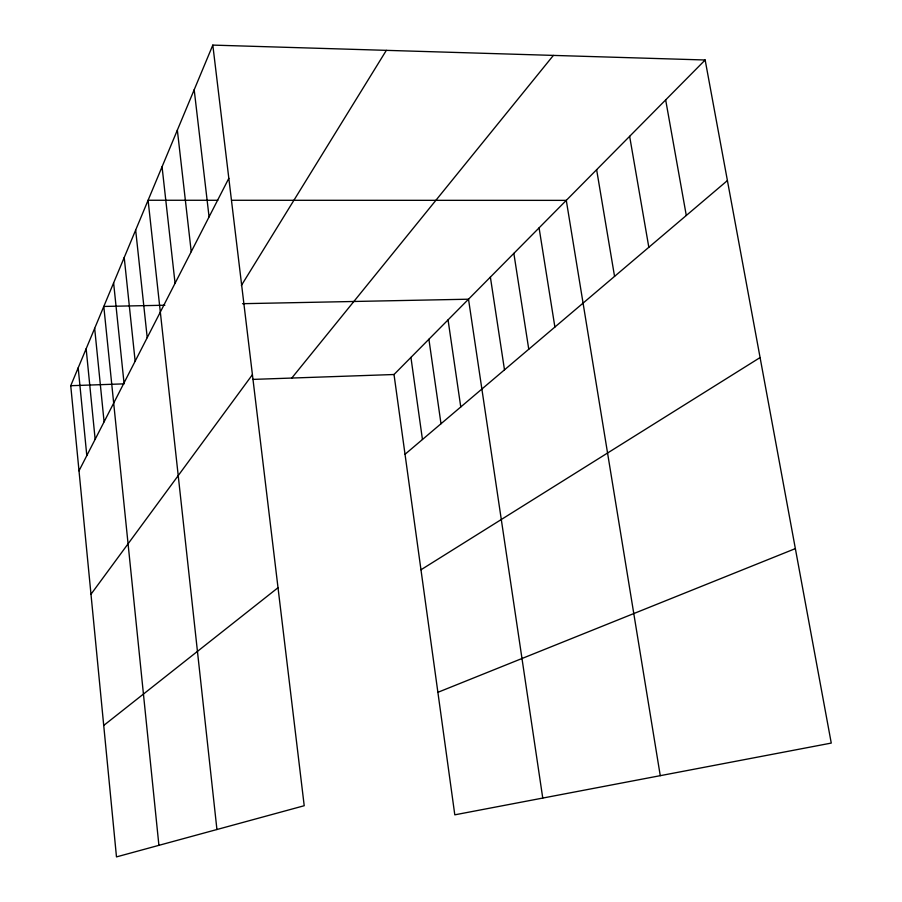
<?xml version="1.0" encoding="UTF-8"?>
<svg xmlns="http://www.w3.org/2000/svg" width="902" height="902" viewBox="0 0 902 902"><rect width="100%" height="100%" fill="white"/><g stroke="black" fill="none" stroke-linecap="round" stroke-linejoin="round"><path stroke-width="1.35" d="M212.816 45.1L304.211 805.723L116.482 856.9L70.739 385.706L212.816 45.1L705.15 59.994L831.261 743.079L454.8 814.833L394.016 374.51L705.15 59.994M79.004 470.833L228.826 178.325M241.364 285.494L386.349 50.354M90.978 594.26L252.413 374.68M291.774 378.051L553.377 55.405M405.032 454.292L727.407 180.569M103.719 725.456L278.019 587.709M420.975 569.782L760.093 357.564M437.887 692.319L795.361 548.608M70.739 385.706L124.115 383.857M252.763 379.404L394.016 374.51M164.874 305.237L103.798 306.443L158.91 845.332M242.525 303.692L468.51 299.205L542.756 798.067M217.844 200.278L148.097 200.255L216.931 829.513M231.893 200.278L566.287 200.368L660.264 775.675M665.665 99.908L686.298 215.488M629.641 136.326L648.831 247.295M596.628 169.689L614.555 276.395M539.08 227.868L554.888 327.054M513.847 253.372L528.764 349.243M490.384 277.094L504.489 369.843M448.057 319.883L460.764 406.971M428.901 339.242L440.999 423.76M410.929 357.417L422.452 439.5M194.189 89.749L209.072 216.897M177.356 130.125L191.235 251.703M162.056 166.791L175.067 283.284M135.661 230.055L147.218 337.641M124.217 257.51L135.153 361.206M113.618 282.901L124.014 382.955M94.665 328.339L104.091 421.843M86.152 348.758L95.15 439.297M78.192 367.836L86.806 455.589"/></g></svg>
